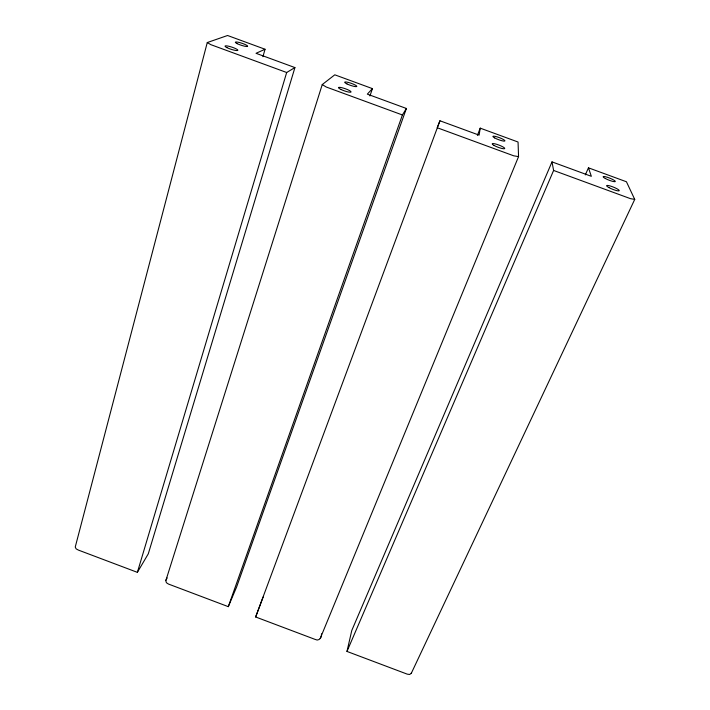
<?xml version="1.0" encoding="UTF-8"?>
<svg xmlns="http://www.w3.org/2000/svg" width="710" height="710" viewBox="0 0 710 710"><rect width="100%" height="100%" fill="white"/><g stroke="black" fill="none" stroke-linecap="round" stroke-linejoin="round"><path stroke-width="1.06" d="M265.052 49.247L227.573 35.5L207.267 42.547L210.808 44.65L286.671 72.5L294.925 67.574L256.017 53.303L265.052 49.247L262.913 56.694M588.457 167.826L591.341 176.311L552.007 161.88L351.778 630.489L346.977 651.434L407.247 674.145L409.608 674.482L411.267 673.364L634.731 199.404L626.433 181.76L588.457 167.826L585.306 174.909M480.226 128.146L479.108 135.14L439.934 120.771L437.227 127.747L513.747 155.818L518.557 156.608L518.052 142.018L480.226 128.146L477.404 135.37M322.242 84.57L326.209 87.002L402.41 114.967L406.395 108.47L367.327 94.137L372.422 88.617L334.792 74.816L322.242 84.57L165.785 580.753L166.424 582.732L168.447 584.046L228.309 606.659L236.581 587.072L406.395 108.47M411.525 672.45L411.267 673.364M207.267 42.547L75.242 547.037L76.13 548.865L78.437 550.108L137.376 572.349L148.301 553.8L294.925 67.574M321.523 633.826C321.985 637.784 318.799 641.663 314.974 639.355L255.644 616.972L439.934 120.771M137.376 572.349L286.671 72.5M369.945 95.974L372.422 88.617M228.309 606.659L402.41 114.967M255.644 616.972L263.126 597.074M320.201 638.53L518.557 156.608M346.977 651.434L553.605 170.453L552.007 161.88M165.9 580.318L167.152 577.931M634.731 199.404L630.453 198.649L553.605 170.453M237.229 43.674A6.505 1.065 18.3 0 0 247.524 46.434A6.505 1.065 18.3 0 0 239.811 42.618A6.505 1.065 18.3 0 0 237.229 43.674M226.925 47.623A6.763 1.145 18.1 0 0 237.664 50.472A6.763 1.145 18.1 0 0 229.712 46.487A6.763 1.145 18.1 0 0 226.925 47.623M346.986 83.931A6.434 1.083 19.3 0 0 356.784 86.505A6.434 1.083 19.3 0 0 348.503 82.475A6.434 1.083 19.3 0 0 346.986 83.931M340.809 89.407A6.683 1.171 19.2 0 0 351.006 92.051A6.683 1.171 19.2 0 0 342.442 87.845A6.683 1.171 19.2 0 0 340.809 89.407M605.337 178.503A6.55 1.083 21.6 0 0 615.233 181.6A6.55 1.083 21.6 0 0 607.059 177.18A6.55 1.083 21.6 0 0 605.337 178.503M608.94 187.591A6.807 1.163 21.8 0 0 619.191 190.777A6.807 1.163 21.8 0 0 610.68 186.126A6.807 1.163 21.8 0 0 608.94 187.591M494.622 137.891A6.452 1.092 20.7 0 0 504.766 141.086A6.452 1.092 20.7 0 0 497.391 136.959A6.452 1.092 20.7 0 0 494.622 137.891M494.027 145.426A6.701 1.171 20.7 0 0 504.553 148.709A6.701 1.171 20.7 0 0 496.902 144.379A6.701 1.171 20.7 0 0 494.027 145.426"/></g></svg>
